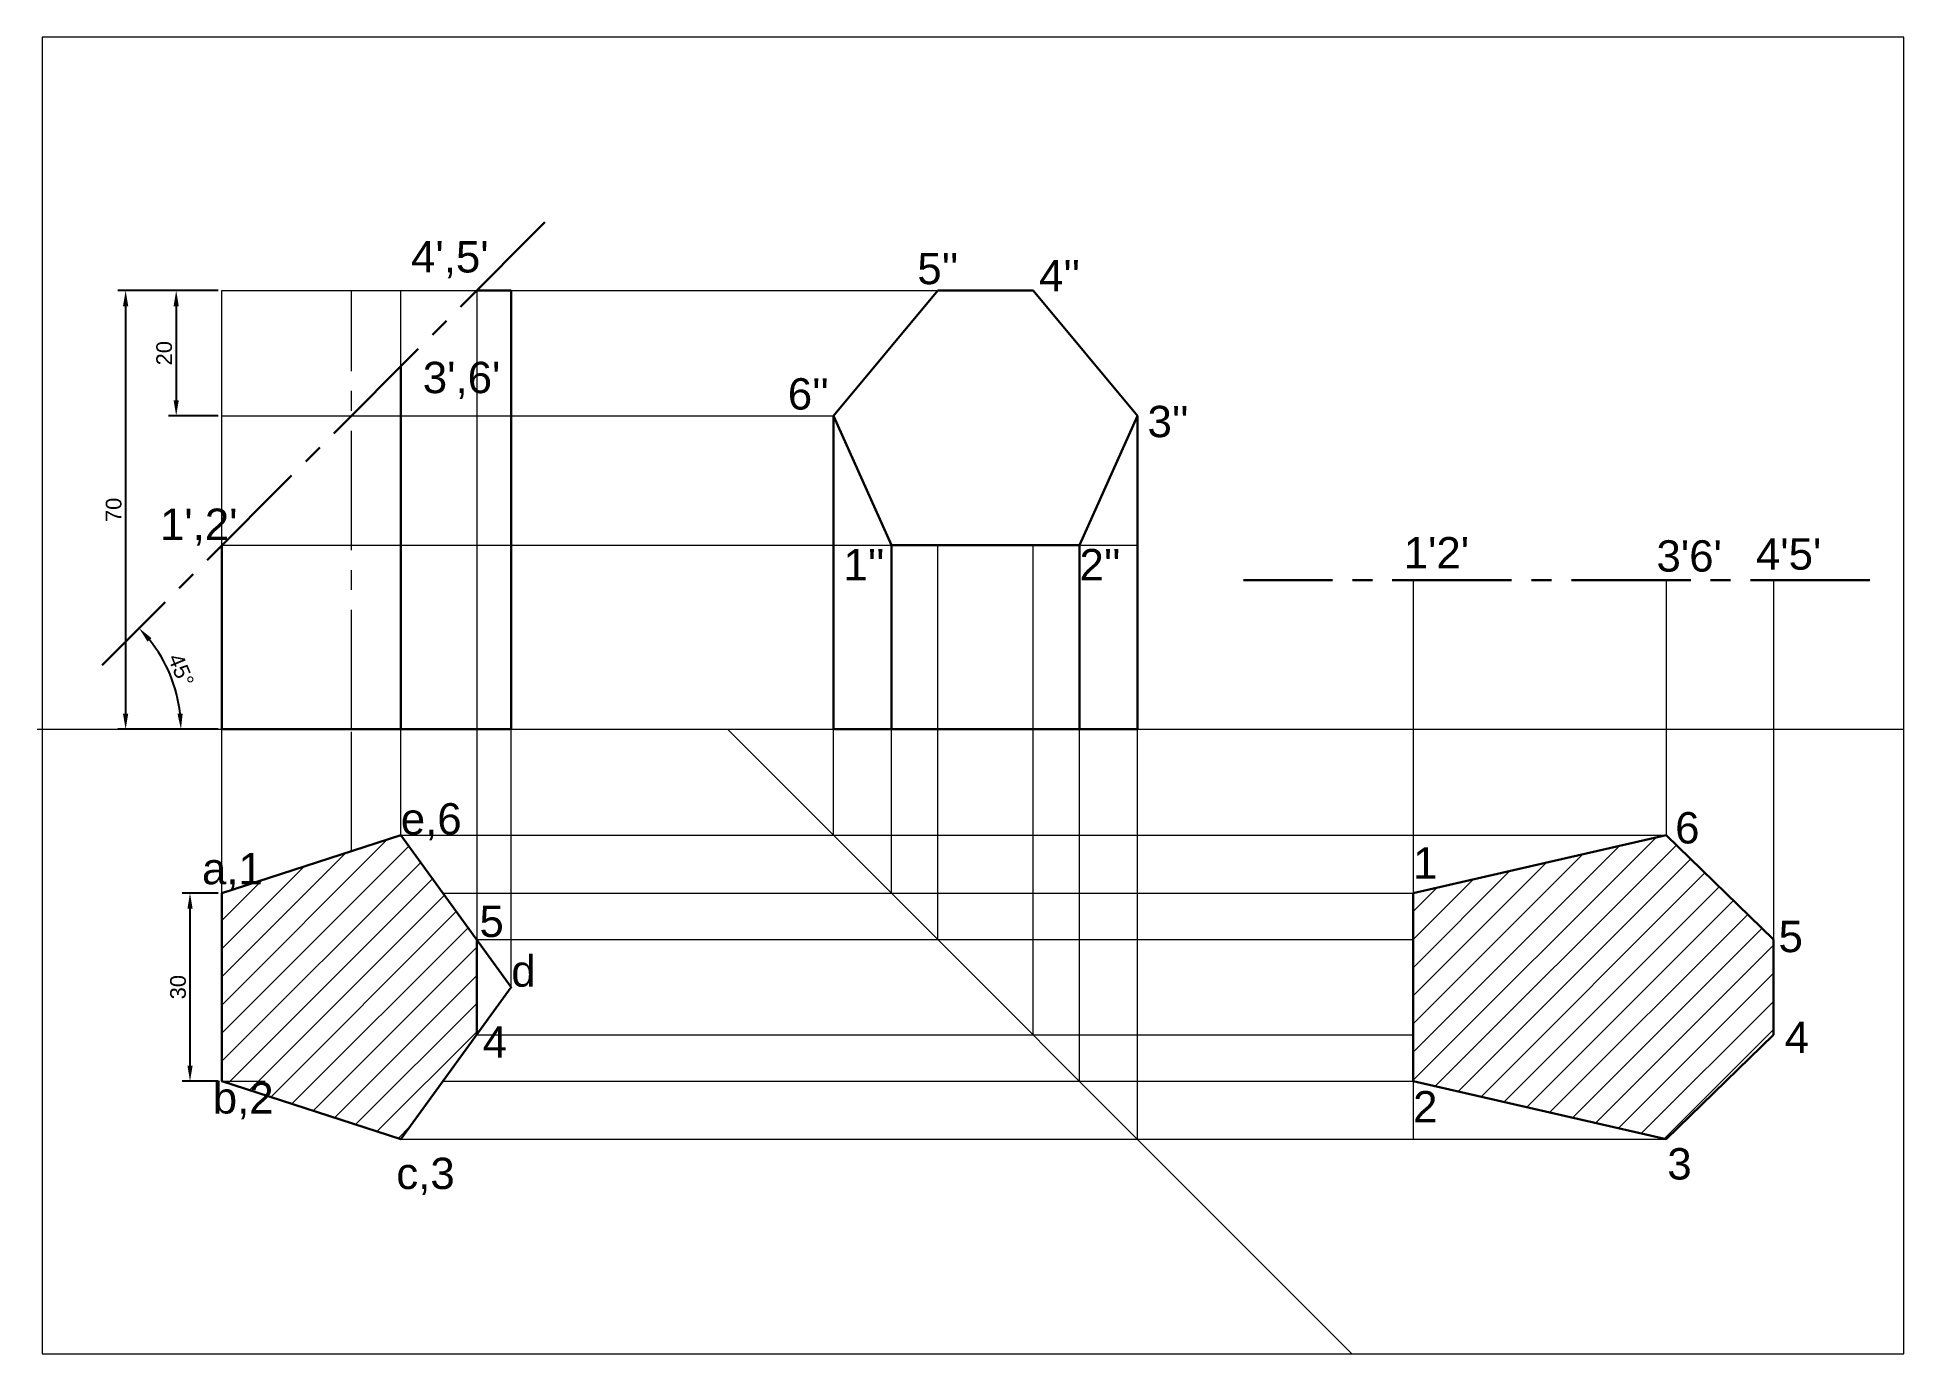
# Model space of a CAD drawing. Header units: millimetres. Extents: x -1 to 297, y 0 to 210.
import ezdxf

# ---------------------------------------------------------------- set-up
doc = ezdxf.new("R2010")
doc.units = ezdxf.units.MM
doc.linetypes.add('CENTER2', pattern=[28.575, 19.05, -3.175, 3.175, -3.175])
doc.styles.get("Standard").update_dxf_attribs({"font": 'arial.ttf'})
doc.dimstyles.new('ISO-25', dxfattribs={"dimtxt": 2.5, "dimasz": 2.5, "dimexe": 1.25, "dimexo": 0.625, "dimtad": 1, "dimtxsty": 'Standard', "dimcen": 2.5, "dimadec": 0, "dimazin": 0, "dimtfac": 1, "dimtmove": 0, "dimatfit": 3, "dimfxl": 1, "dimarcsym": 0})

# ---------------------------------------------------------------- blocks, each defined once
blk = doc.blocks.new('*D3')
at = {"color": 0, "linetype": 'Continuous', "lineweight": -2, "transparency": 16777216}
for p, q in [((28.06, 73.47), (22.33, 73.47)), ((23.58, 70.97), (23.58, 45.97)), ((28.06, 43.47), (22.33, 43.47))]:
    blk.add_line(p, q, dxfattribs=at)
at = {"color": 0, "linetype": 'Continuous', "lineweight": 30, "transparency": 16777216}
for points in [[(23.17, 70.97), (24, 70.97), (23.58, 73.47)], [(23.17, 45.97), (24, 45.97), (23.58, 43.47)]]:
    blk.add_solid(points, dxfattribs=at)
at = {"layer": 'Defpoints', "color": 0, "linetype": 'Continuous', "lineweight": 30, "transparency": 16777216}
for p in [(28.68, 73.47), (23.58, 43.47), (28.68, 43.47)]:
    blk.add_point(p, dxfattribs=at)
at = {"color": 0, "linetype": 'Continuous', "lineweight": 9, "transparency": 16777216, "insert": (21.68, 58.47), "char_height": 2.5, "attachment_point": 5, "rotation": 90}
blk.add_mtext('30', dxfattribs=at)
blk = doc.blocks.new('*D8')
at = {"color": 0, "linetype": 'Continuous', "lineweight": -2, "transparency": 16777216}
for p, q in [((28.06, 169.61), (12.06, 169.61)), ((13.31, 167.11), (13.31, 102.11)), ((28.06, 99.61), (12.06, 99.61))]:
    blk.add_line(p, q, dxfattribs=at)
at = {"color": 0, "linetype": 'Continuous', "lineweight": 30, "transparency": 16777216}
for points in [[(12.89, 167.11), (13.73, 167.11), (13.31, 169.61)], [(12.89, 102.11), (13.73, 102.11), (13.31, 99.61)]]:
    blk.add_solid(points, dxfattribs=at)
at = {"layer": 'Defpoints', "color": 0, "linetype": 'Continuous', "lineweight": 30, "transparency": 16777216}
for p in [(28.68, 169.61), (13.31, 99.61), (28.68, 99.61)]:
    blk.add_point(p, dxfattribs=at)
at = {"color": 0, "linetype": 'Continuous', "lineweight": 9, "transparency": 16777216, "insert": (11.41, 134.61), "char_height": 2.5, "attachment_point": 5, "rotation": 90}
blk.add_mtext('70', dxfattribs=at)
blk = doc.blocks.new('*D9')
at = {"color": 0, "linetype": 'Continuous', "lineweight": -2, "transparency": 16777216}
for p, q in [((28.06, 169.61), (20.13, 169.61)), ((21.38, 167.11), (21.38, 152.11)), ((28.06, 149.61), (20.13, 149.61))]:
    blk.add_line(p, q, dxfattribs=at)
at = {"color": 0, "linetype": 'Continuous', "lineweight": 30, "transparency": 16777216}
for points in [[(20.96, 167.11), (21.79, 167.11), (21.38, 169.61)], [(20.96, 152.11), (21.79, 152.11), (21.38, 149.61)]]:
    blk.add_solid(points, dxfattribs=at)
at = {"layer": 'Defpoints', "color": 0, "linetype": 'Continuous', "lineweight": 30, "transparency": 16777216}
for p in [(28.68, 169.61), (21.38, 149.61), (28.68, 149.61)]:
    blk.add_point(p, dxfattribs=at)
at = {"color": 0, "linetype": 'Continuous', "lineweight": 9, "transparency": 16777216, "insert": (19.47, 159.61), "char_height": 2.5, "attachment_point": 5, "rotation": 90}
blk.add_mtext('20', dxfattribs=at)
blk = doc.blocks.new('*D10')
at = {"color": 0, "linetype": 'Continuous', "lineweight": -2, "transparency": 16777216}
blk.add_line((28.06, 99.61), (20.89, 99.61), dxfattribs=at)
blk.add_arc((-0.67, 99.61), 22.81, 6.2831, 38.7169, dxfattribs=at)
at = {"color": 0, "linetype": 'Continuous', "lineweight": 30, "transparency": 16777216}
for points in [[(16.81, 113.59), (17.44, 114.15), (15.46, 115.73)], [(22.42, 102.13), (21.58, 102.08), (22.14, 99.61)]]:
    blk.add_solid(points, dxfattribs=at)
at = {"layer": 'Defpoints', "color": 0, "linetype": 'Continuous', "lineweight": 30, "transparency": 16777216}
for p in [(80.21, 180.49), (9.56, 109.84), (21.36, 105.51), (28.68, 99.61), (74.85, 99.61)]:
    blk.add_point(p, dxfattribs=at)
at = {"color": 0, "linetype": 'Continuous', "lineweight": 9, "transparency": 16777216, "insert": (22.15, 109.06), "char_height": 2.5, "attachment_point": 5, "rotation": 292.5}
blk.add_mtext('45°', dxfattribs=at)

msp = doc.modelspace()

# ---------------------------------------------------------------- hatches: boundary and pattern name
at = {"linetype": 'Continuous', "lineweight": 9}
h = msp.add_hatch(dxfattribs=at)
h.set_pattern_fill('ANSI31', color=256)
h.paths.add_polyline_path([(69.328, 66.064), (57.214, 82.738), (28.682, 73.467), (28.682, 43.467), (57.214, 34.197), (69.328, 50.871)])
h.paths.add_polyline_path([(25.507, 35.563), (37.717, 35.563), (37.717, 45.866), (25.507, 45.866)], flags=9)
h.paths.add_polyline_path([(23.989, 72.137), (36.199, 72.137), (36.199, 82.44), (23.989, 82.44)], flags=9)
h = msp.add_hatch(dxfattribs=at)
h.set_pattern_fill('ANSI31', color=256)
h.paths.add_polyline_path([(276.212, 66.064), (259.08, 82.738), (218.73, 73.467), (218.73, 43.467), (259.08, 34.197), (276.212, 50.871)])

# ---------------------------------------------------------------- linework, layer by layer
at = {"linetype": 'CENTER2', "lineweight": 30}
for p, q in [((80.212, 180.489), (9.561, 109.839)), ((291.603, 123.393), (191.689, 123.393))]:
    msp.add_line(p, q, dxfattribs=at)
at = {"linetype": 'Continuous', "lineweight": 9}
for p, q in [((28.682, 73.467), (28.682, 169.606)), ((28.682, 169.606), (74.848, 169.606)), ((57.214, 82.738), (57.214, 169.606)), ((69.328, 169.606), (69.328, 99.606)), ((74.848, 58.467), (74.848, 169.606)), ((74.848, 169.606), (158.1, 169.606)), ((126.233, 169.606), (150.503, 169.606)), ((28.682, 149.606), (74.848, 149.606)), ((74.848, 149.606), (126.233, 149.606)), ((126.233, 82.738), (126.233, 149.606)), ((174.774, 34.197), (174.774, 149.606)), ((28.682, 128.96), (174.774, 128.96)), ((135.503, 73.467), (135.503, 128.96)), ((142.906, 66.064), (142.906, 128.96)), ((158.1, 50.871), (158.1, 128.96)), ((165.503, 43.467), (165.503, 128.96)), ((218.73, 123.393), (218.73, 34.197)), ((259.08, 123.393), (259.08, 82.738)), ((276.212, 123.393), (276.212, 50.871)), ((-0.778, 99.606), (297, 99.606)), ((69.328, 99.606), (69.328, 50.871)), ((109.365, 99.606), (208.971, 0)), ((57.214, 82.738), (259.08, 82.738)), ((63.95, 73.467), (218.73, 73.467)), ((69.328, 66.064), (218.73, 66.064)), ((69.328, 50.871), (218.73, 50.871)), ((28.682, 43.467), (35.561, 43.467)), ((63.95, 43.467), (218.73, 43.467)), ((57.214, 34.197), (259.08, 34.197))]:
    msp.add_line(p, q, dxfattribs=at)
at = {"linetype": 'CENTER2', "lineweight": 9}
for p, q in [((49.328, 99.606), (49.328, 169.606)), ((49.328, 80.176), (49.328, 99.606))]:
    msp.add_line(p, q, dxfattribs=at)
at = {"linetype": 'Continuous', "lineweight": 30}
for p, q in [((74.848, 169.606), (69.328, 169.606)), ((74.848, 99.606), (74.848, 169.606)), ((126.233, 149.606), (142.906, 169.606)), ((158.1, 169.606), (142.906, 169.606)), ((158.1, 169.606), (174.774, 149.606)), ((57.214, 157.492), (57.214, 99.606)), ((135.503, 128.96), (126.233, 149.606)), ((126.233, 149.606), (126.233, 99.606)), ((174.774, 149.606), (165.503, 128.96)), ((174.774, 149.606), (174.774, 99.606)), ((28.682, 99.606), (28.682, 128.96)), ((165.503, 128.96), (135.503, 128.96)), ((135.503, 128.96), (135.503, 99.606)), ((165.503, 128.96), (165.503, 99.606)), ((28.682, 99.606), (74.848, 99.606)), ((126.233, 99.606), (174.774, 99.606)), ((259.08, 82.738), (218.73, 73.467)), ((276.212, 66.064), (259.08, 82.738)), ((218.73, 73.467), (218.73, 43.467)), ((69.328, 66.064), (69.328, 50.871)), ((276.212, 50.871), (276.212, 66.064)), ((259.08, 34.197), (276.212, 50.871)), ((218.73, 43.467), (259.08, 34.197))]:
    msp.add_line(p, q, dxfattribs=at)
at = {"linetype": 'Continuous', "lineweight": 9}
msp.add_lwpolyline([(0, 0), (297, 0), (297, 210), (0, 210)], close=True, dxfattribs=at)
at = {"linetype": 'Continuous', "lineweight": 30}
msp.add_lwpolyline([(28.682, 73.467), (28.682, 43.467), (57.214, 34.197), (74.848, 58.467), (57.214, 82.738)], close=True, dxfattribs=at)

# ---------------------------------------------------------------- texts
at = {"linetype": 'Continuous', "lineweight": 9, "char_height": 5, "attachment_point": 1}
for s, insert in [("4',5'", (58.854, 177.484)), ("5''", (139.629, 175.616)), ("4''", (159.048, 174.478)), ("3',6'", (60.725, 158.233)), ("6''", (118.961, 155.616)), ("3''", (176.357, 151.21)), ("1',2'", (18.79, 134.819)), ("1''", (127.843, 128.37)), ("2''", (165.503, 128.37)), ("1'2'", (217.233, 130.276)), ("3'6'", (257.561, 129.765)), ("4'5'", (273.426, 130.072)), ('e,6', (57.214, 87.82)), ('6', (260.541, 86.398)), ('1', (218.73, 80.785)), ('a,1', (25.491, 79.887)), ('5', (69.766, 71.472)), ('5', (277.038, 69.054)), ('d', (74.848, 63.549)), ('4', (70.289, 52.235)), ('4', (278.02, 52.961)), ('b,2', (27.214, 43.313)), ('2', (218.73, 41.897)), ('3', (259.291, 32.785)), ('c,3', (56.503, 31.264))]:
    msp.add_mtext_dynamic_manual_height_columns(s, width=6.68031, gutter_width=12.5, heights=[0], dxfattribs=dict(at, insert=insert))

# ---------------------------------------------------------------- dimensions: what is measured, and where the dimension line sits
at = {"linetype": 'Continuous', "lineweight": 9}
dim = msp.add_angular_dim_2l(base=(21.36, 105.509), line1=((28.682, 99.606), (74.848, 99.606)), line2=((80.212, 180.489), (9.561, 109.839)), dimstyle='ISO-25', dxfattribs=at)
dim.commit()
dim.dimension.update_dxf_attribs({"geometry": '*D10', "text_midpoint": (22.153, 109.06)})
for base, p1, p2, picture, middle in [((13.311, 99.606), (28.682, 169.606), (28.682, 99.606), '*D8', (11.41, 134.606)), ((21.376, 149.606), (28.682, 169.606), (28.682, 149.606), '*D9', (19.474, 159.606)), ((23.585, 43.467), (28.682, 73.467), (28.682, 43.467), '*D3', (21.683, 58.467))]:
    dim = msp.add_linear_dim(base=base, p1=p1, p2=p2, angle=90, dimstyle='ISO-25', dxfattribs=at)
    dim.commit()
    dim.dimension.update_dxf_attribs({"geometry": picture, "text_midpoint": middle})

doc.saveas('drawing.dxf')
